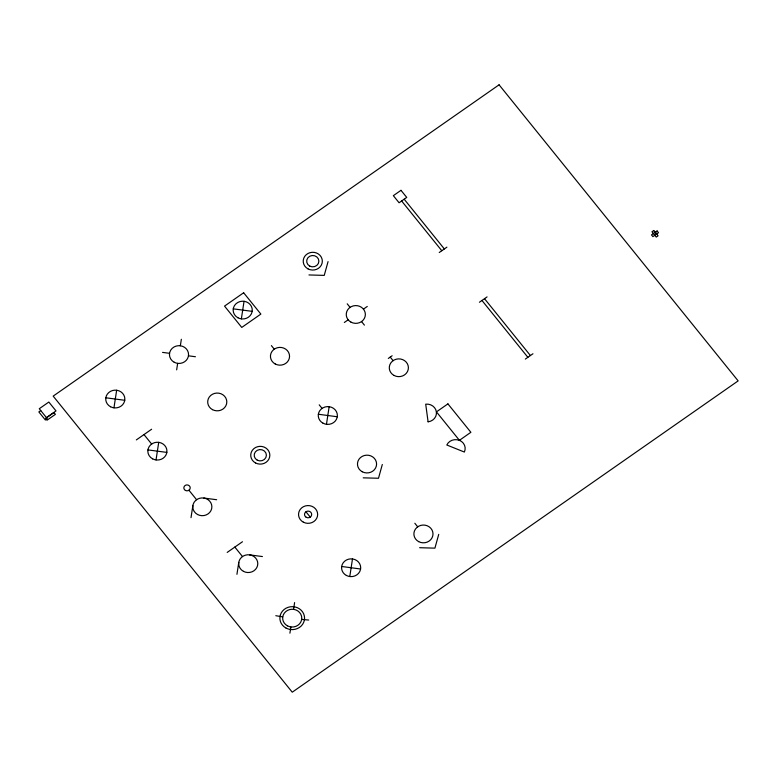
<?xml version="1.0" encoding="UTF-8"?>
<svg xmlns="http://www.w3.org/2000/svg" width="777" height="777" viewBox="0 0 777 777"><rect width="100%" height="100%" fill="white"/><g stroke="black" fill="none" stroke-linecap="round" stroke-linejoin="round"><path stroke-width="1.17" d="M113.957 407.838L116.647 390.239M156.031 459.945L158.722 442.346M176.661 369.862L177.651 363.364M180.351 345.765L181.342 339.277M191.016 517.647L192.842 505.72M241.356 318.891L244.046 301.291M236.936 574.329L238.762 562.412M289.918 633.168L290.87 626.952M293.57 609.323L294.6 602.583M326.466 424.3L329.157 406.701M349.786 576.544L352.486 558.945M328.059 261.606L324.242 275.388L308.955 274.951M382.313 464.491L378.496 478.263L363.199 477.836M438.733 534.362L434.916 548.144L419.629 547.707M40.763 410.586L38.85 411.927L45.348 419.978L47.261 418.638L39.277 408.721L48.834 402.049L56.012 410.926L46.455 417.599M136.344 439.908L151.632 429.234M439.248 252.506L446.892 247.173M344.337 322.474L348.164 319.803M363.451 309.129L367.268 306.459M388.325 358.44L392.142 355.769M479.419 302.243L487.062 296.911M227.195 552.418L242.482 541.744M525.32 359.091L532.964 353.758M301.699 619.386L308.702 620.056M233.236 308.848L252.166 311.344M162.548 352.389L169.541 353.312M188.461 355.817L195.445 356.74M318.347 414.248L337.276 416.754M105.837 397.785L124.767 400.291M147.912 449.902L166.841 452.399M203.846 498.038L216.676 499.737M341.676 566.491L360.596 568.997M249.572 554.856L262.403 556.555M275.806 615.705L282.741 616.88M655.322 232.216L656.73 233.964M404.186 199.203L444.347 248.951M484.508 298.689L530.409 355.536M401.631 200.99L441.802 250.728M481.963 300.466L527.865 357.313M347.202 303.807L350.068 307.362M361.538 321.571L364.413 325.126M390.229 357.099L393.104 360.654M271.387 345.619L274.262 349.174M319.201 404.836L322.076 408.391M414.84 523.271L417.705 526.825M305.953 511.781L310.256 517.113M143.988 434.566L151.641 444.046M188.937 490.229L196.591 499.708M234.839 547.076L242.492 556.555M499.077 84.81L53.176 396.115L292.249 692.19L738.15 380.885L499.077 84.81M53.953 412.577L45.59 418.424L47.028 420.202L55.39 414.355L53.953 412.577M243.648 292.764L224.543 306.109L241.754 327.428L260.858 314.083L243.648 292.764M400.99 190.326L393.347 195.658L399.087 202.768L406.73 197.426L400.99 190.326M653.768 230.516L651.971 231.769L656.254 237.072L658.041 235.82L653.768 230.516M657.109 230.963L651.495 234.887L652.903 236.626L658.517 232.711L657.109 230.963M447.921 403.875L436.451 411.878L459.401 440.297A9.557 8.887 -0.1 0 1 464.355 452.049L446.814 444.998A9.557 8.887 -0.1 0 1 459.372 440.365L470.872 432.294L447.921 403.875M428.088 421.814L425.709 404.176A9.557 8.887 -0.1 0 1 436.383 411.888A9.557 8.887 -0.1 0 1 428.088 421.814M394.075 375.466A9.557 8.887 -0.1 0 0 408.401 367.744A9.557 8.887 -0.1 0 0 394.046 360.072A9.557 8.887 -0.1 0 0 394.075 375.466M351.039 322.173A9.557 8.887 -0.1 0 0 365.365 314.452A9.557 8.887 -0.1 0 0 351.019 306.779A9.557 8.887 -0.1 0 0 351.039 322.173M309.722 266.093A6.109 5.682 -0.1 0 0 318.881 261.169A6.109 5.682 -0.1 0 0 309.712 256.264A6.109 5.682 -0.1 0 0 309.722 266.093M308.003 268.881A9.557 8.887 -0.1 0 0 322.329 261.159A9.557 8.887 -0.1 0 0 307.983 253.487A9.557 8.887 -0.1 0 0 308.003 268.881M418.677 541.637A9.557 8.887 -0.1 0 0 433.003 533.916A9.557 8.887 -0.1 0 0 418.657 526.243A9.557 8.887 -0.1 0 0 418.677 541.637M362.257 471.756A9.557 8.887 -0.1 0 0 376.583 464.044A9.557 8.887 -0.1 0 0 362.228 456.361A9.557 8.887 -0.1 0 0 362.257 471.756M323.047 423.203A9.557 8.887 -0.1 0 0 337.373 415.481A9.557 8.887 -0.1 0 0 323.018 407.808A9.557 8.887 -0.1 0 0 323.047 423.203M275.233 363.986A9.557 8.887 -0.1 0 0 289.559 356.264A9.557 8.887 -0.1 0 0 275.204 348.591A9.557 8.887 -0.1 0 0 275.233 363.986M237.937 317.793A9.557 8.887 -0.1 0 0 252.263 310.081A9.557 8.887 -0.1 0 0 237.908 302.408A9.557 8.887 -0.1 0 0 237.937 317.793M346.367 575.446A9.557 8.887 -0.1 0 0 360.693 567.725A9.557 8.887 -0.1 0 0 346.348 560.052A9.557 8.887 -0.1 0 0 346.367 575.446M306.157 517.249A3.584 3.331 -0.1 0 0 311.684 514.617A3.584 3.331 -0.1 0 0 306.468 511.48A3.584 3.331 -0.1 0 0 306.157 517.249M303.331 522.154A9.557 8.887 -0.1 0 0 317.657 514.432A9.557 8.887 -0.1 0 0 303.312 506.759A9.557 8.887 -0.1 0 0 303.331 522.154M257.245 460.159A6.109 5.682 -0.1 0 0 266.394 455.225A6.109 5.682 -0.1 0 0 257.226 450.32A6.109 5.682 -0.1 0 0 257.245 460.159M255.516 462.937A9.557 8.887 -0.1 0 0 269.842 455.215A9.557 8.887 -0.1 0 0 255.497 447.542A9.557 8.887 -0.1 0 0 255.516 462.937M212.48 409.644A9.557 8.887 -0.1 0 0 226.806 401.923A9.557 8.887 -0.1 0 0 212.461 394.25A9.557 8.887 -0.1 0 0 212.48 409.644M174.233 362.267A9.557 8.887 -0.1 0 0 188.558 354.555A9.557 8.887 -0.1 0 0 174.213 346.882A9.557 8.887 -0.1 0 0 174.233 362.267M286.062 628.088A12.345 11.48 -0.1 0 0 304.565 618.123A12.345 11.48 -0.1 0 0 286.033 608.206A12.345 11.48 -0.1 0 0 286.062 628.088M287.451 625.844A9.557 8.887 -0.1 0 0 301.777 618.123A9.557 8.887 -0.1 0 0 287.432 610.45A9.557 8.887 -0.1 0 0 287.451 625.844M243.463 571.357A9.557 8.887 -0.1 0 0 257.789 563.646A9.557 8.887 -0.1 0 0 243.434 555.973A9.557 8.887 -0.1 0 0 243.463 571.357M185.431 490.433A3.186 2.962 -0.1 0 0 190.21 487.859A3.186 2.962 -0.1 0 0 185.431 485.304A3.186 2.962 -0.1 0 0 185.431 490.433M197.552 514.51A9.557 8.887 -0.1 0 0 211.878 506.798A9.557 8.887 -0.1 0 0 197.533 499.125A9.557 8.887 -0.1 0 0 197.552 514.51M152.613 458.848A9.557 8.887 -0.1 0 0 166.938 451.136A9.557 8.887 -0.1 0 0 152.583 443.463A9.557 8.887 -0.1 0 0 152.613 458.848M110.528 406.74A9.557 8.887 -0.1 0 0 124.854 399.028A9.557 8.887 -0.1 0 0 110.509 391.346A9.557 8.887 -0.1 0 0 110.528 406.74"/></g></svg>
